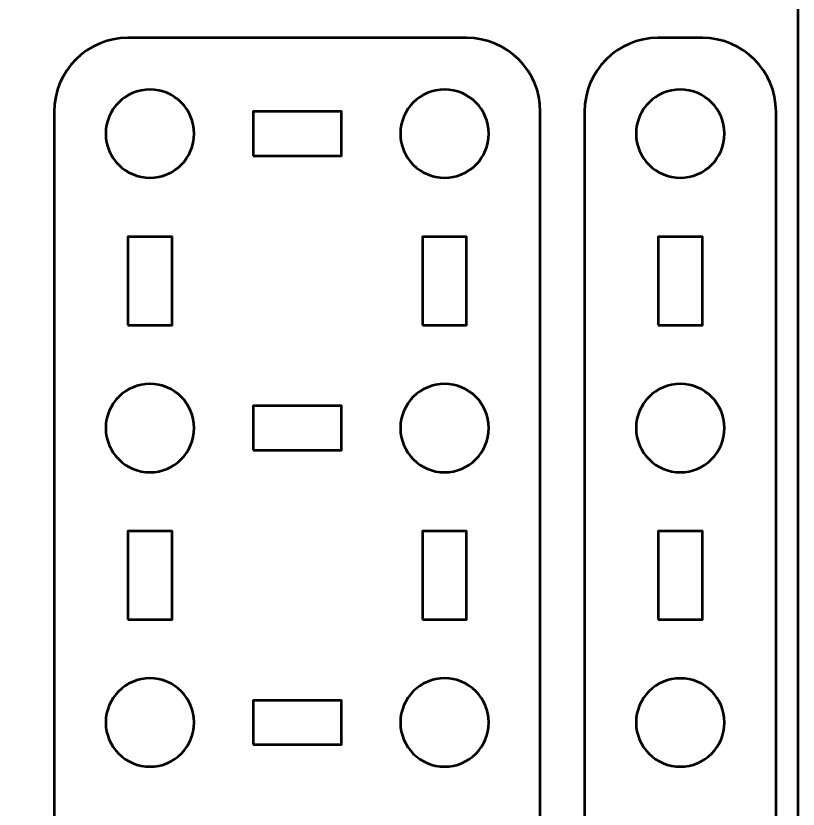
# Model space of a CAD drawing. Header units: centimetres. Extents: x -17.9 to -3.1, y -25.3 to -4.3.
# Drawn here: x -8.41 to -3.1, y -19.59 to -14.2 of the extents above; entities that cross this region are included whole.
import ezdxf

# ---------------------------------------------------------------- set-up
doc = ezdxf.new("R2010")
doc.units = ezdxf.units.CM
doc.header["$MEASUREMENT"] = 0
doc.layers.add('Layer 1', color=7, linetype='Continuous')

msp = doc.modelspace()

# ---------------------------------------------------------------- linework, layer by layer
at = {"layer": 'Layer 1', "color": 22, "lineweight": 53}
msp.add_open_spline([(-17.90003, -24.8499), (-17.90003, -24.8499), (-17.90003, -4.84994), (-17.90003, -4.84994), (-17.90003, -4.84994), (-17.90003, -4.57297), (-17.67694, -4.34998), (-17.39994, -4.34998), (-17.39994, -4.34998), (-17.39994, -4.34998), (-3.60007, -4.34998), (-3.60007, -4.34998), (-3.60007, -4.34998), (-3.32293, -4.34998), (-3.09997, -4.57297), (-3.09997, -4.84994), (-3.09997, -4.84994), (-3.09997, -4.84994), (-3.09997, -24.8499), (-3.09997, -24.8499), (-3.09997, -24.8499), (-3.09997, -25.1269), (-3.32293, -25.34999), (-3.60007, -25.34999), (-3.60007, -25.34999), (-3.60007, -25.34999), (-17.39994, -25.34999), (-17.39994, -25.34999), (-17.39994, -25.34999), (-17.67694, -25.34999), (-17.90003, -25.1269), (-17.90003, -24.8499)], degree=3, knots=[0, 0, 0, 0, 0.125, 0.125, 0.125, 0.125, 0.25, 0.25, 0.25, 0.25, 0.375, 0.375, 0.375, 0.375, 0.5, 0.5, 0.5, 0.5, 0.625, 0.625, 0.625, 0.625, 0.75, 0.75, 0.75, 0.75, 0.875, 0.875, 0.875, 0.875, 1, 1, 1, 1], dxfattribs=at)
at = {"layer": 'Layer 1', "color": 2, "lineweight": 53}
for points in [[(-8.15003, -23.14997), (-8.15003, -23.14997), (-8.15003, -14.85009), (-8.15003, -14.85009), (-8.15003, -14.85009), (-8.15003, -14.57309), (-7.92693, -14.34999), (-7.64993, -14.34999), (-7.64993, -14.34999), (-7.64993, -14.34999), (-5.35001, -14.34999), (-5.35001, -14.34999), (-5.35001, -14.34999), (-5.073, -14.34999), (-4.85005, -14.57309), (-4.85005, -14.85009), (-4.85005, -14.85009), (-4.85005, -14.85009), (-4.85005, -23.14997), (-4.85005, -23.14997), (-4.85005, -23.14997), (-4.85005, -23.42697), (-5.073, -23.65007), (-5.35001, -23.65007), (-5.35001, -23.65007), (-5.35001, -23.65007), (-7.64993, -23.65007), (-7.64993, -23.65007), (-7.64993, -23.65007), (-7.92693, -23.65007), (-8.15003, -23.42697), (-8.15003, -23.14997)], [(-4.54996, -23.14999), (-4.54996, -23.14999), (-4.54996, -14.85009), (-4.54996, -14.85009), (-4.54996, -14.85009), (-4.54996, -14.57309), (-4.32687, -14.34999), (-4.04987, -14.34999), (-4.04987, -14.34999), (-4.04987, -14.34999), (-3.74986, -14.34999), (-3.74986, -14.34999), (-3.74986, -14.34999), (-3.4729, -14.34999), (-3.24994, -14.57309), (-3.24994, -14.85009), (-3.24994, -14.85009), (-3.24994, -14.85009), (-3.24994, -23.14999), (-3.24994, -23.14999), (-3.24994, -23.14999), (-3.24994, -23.42699), (-3.4729, -23.65009), (-3.74986, -23.65009), (-3.74986, -23.65009), (-3.74986, -23.65009), (-4.04987, -23.65009), (-4.04987, -23.65009), (-4.04987, -23.65009), (-4.32687, -23.65009), (-4.54996, -23.42699), (-4.54996, -23.14999)]]:
    msp.add_open_spline(points, degree=3, knots=[0, 0, 0, 0, 0.125, 0.125, 0.125, 0.125, 0.25, 0.25, 0.25, 0.25, 0.375, 0.375, 0.375, 0.375, 0.5, 0.5, 0.5, 0.5, 0.625, 0.625, 0.625, 0.625, 0.75, 0.75, 0.75, 0.75, 0.875, 0.875, 0.875, 0.875, 1, 1, 1, 1], dxfattribs=at)
at = {"layer": 'Layer 1', "lineweight": 53}
for points in [[(-7.5, -14.70002), (-7.33423, -14.70002), (-7.2, -14.83439), (-7.2, -15.00002), (-7.2, -15.00002), (-7.2, -15.16579), (-7.33423, -15.30002), (-7.5, -15.30002), (-7.5, -15.30002), (-7.66566, -15.30002), (-7.8, -15.16579), (-7.8, -15.00002), (-7.8, -15.00002), (-7.8, -14.83439), (-7.66566, -14.70002), (-7.5, -14.70002)], [(-5.49994, -14.70002), (-5.33431, -14.70002), (-5.19993, -14.83439), (-5.19993, -15.00002), (-5.19993, -15.00002), (-5.19993, -15.16579), (-5.33431, -15.30002), (-5.49994, -15.30002), (-5.49994, -15.30002), (-5.66571, -15.30002), (-5.79994, -15.16579), (-5.79994, -15.00002), (-5.79994, -15.00002), (-5.79994, -14.83439), (-5.66571, -14.70002), (-5.49994, -14.70002)], [(-3.89994, -14.70002), (-3.73416, -14.70002), (-3.59993, -14.83439), (-3.59993, -15.00002), (-3.59993, -15.00002), (-3.59993, -15.16579), (-3.73416, -15.30002), (-3.89994, -15.30002), (-3.89994, -15.30002), (-4.0656, -15.30002), (-4.19994, -15.16579), (-4.19994, -15.00002), (-4.19994, -15.00002), (-4.19994, -14.83439), (-4.0656, -14.70002), (-3.89994, -14.70002)], [(-6.79998, -15.15009), (-6.79998, -15.15009), (-6.79998, -14.85009), (-6.79998, -14.85009), (-6.79998, -14.85009), (-6.79998, -14.85009), (-6.19999, -14.85009), (-6.19999, -14.85009), (-6.19999, -14.85009), (-6.19999, -14.85009), (-6.19999, -15.15009), (-6.19999, -15.15009), (-6.19999, -15.15009), (-6.19999, -15.15009), (-6.79998, -15.15009), (-6.79998, -15.15009)], [(-7.64993, -16.30003), (-7.64993, -16.30003), (-7.64993, -15.70003), (-7.64993, -15.70003), (-7.64993, -15.70003), (-7.64993, -15.70003), (-7.34993, -15.70003), (-7.34993, -15.70003), (-7.34993, -15.70003), (-7.34993, -15.70003), (-7.34993, -16.30003), (-7.34993, -16.30003), (-7.34993, -16.30003), (-7.34993, -16.30003), (-7.64993, -16.30003), (-7.64993, -16.30003)], [(-5.65001, -16.30003), (-5.65001, -16.30003), (-5.65001, -15.70003), (-5.65001, -15.70003), (-5.65001, -15.70003), (-5.65001, -15.70003), (-5.35001, -15.70003), (-5.35001, -15.70003), (-5.35001, -15.70003), (-5.35001, -15.70003), (-5.35001, -16.30003), (-5.35001, -16.30003), (-5.35001, -16.30003), (-5.35001, -16.30003), (-5.65001, -16.30003), (-5.65001, -16.30003)], [(-4.04987, -16.30004), (-4.04987, -16.30004), (-4.04987, -15.70004), (-4.04987, -15.70004), (-4.04987, -15.70004), (-4.04987, -15.70004), (-3.74986, -15.70004), (-3.74986, -15.70004), (-3.74986, -15.70004), (-3.74986, -15.70004), (-3.74986, -16.30004), (-3.74986, -16.30004), (-3.74986, -16.30004), (-3.74986, -16.30004), (-4.04987, -16.30004), (-4.04987, -16.30004)], [(-7.5, -16.70008), (-7.33423, -16.70008), (-7.2, -16.83432), (-7.2, -17.00009), (-7.2, -17.00009), (-7.2, -17.16575), (-7.33423, -17.30009), (-7.5, -17.30009), (-7.5, -17.30009), (-7.66566, -17.30009), (-7.8, -17.16575), (-7.8, -17.00009), (-7.8, -17.00009), (-7.8, -16.83432), (-7.66566, -16.70008), (-7.5, -16.70008)], [(-5.49994, -16.70008), (-5.33431, -16.70008), (-5.19993, -16.83432), (-5.19993, -17.00009), (-5.19993, -17.00009), (-5.19993, -17.16575), (-5.33431, -17.30009), (-5.49994, -17.30009), (-5.49994, -17.30009), (-5.66571, -17.30009), (-5.79994, -17.16575), (-5.79994, -17.00009), (-5.79994, -17.00009), (-5.79994, -16.83432), (-5.66571, -16.70008), (-5.49994, -16.70008)], [(-3.89994, -16.70009), (-3.73416, -16.70009), (-3.59993, -16.83433), (-3.59993, -17.0001), (-3.59993, -17.0001), (-3.59993, -17.16576), (-3.73416, -17.3001), (-3.89994, -17.3001), (-3.89994, -17.3001), (-4.0656, -17.3001), (-4.19994, -17.16576), (-4.19994, -17.0001), (-4.19994, -17.0001), (-4.19994, -16.83433), (-4.0656, -16.70009), (-3.89994, -16.70009)], [(-6.79998, -17.15002), (-6.79998, -17.15002), (-6.79998, -16.85001), (-6.79998, -16.85001), (-6.79998, -16.85001), (-6.79998, -16.85001), (-6.19999, -16.85001), (-6.19999, -16.85001), (-6.19999, -16.85001), (-6.19999, -16.85001), (-6.19999, -17.15002), (-6.19999, -17.15002), (-6.19999, -17.15002), (-6.19999, -17.15002), (-6.79998, -17.15002), (-6.79998, -17.15002)], [(-7.64993, -18.3), (-7.64993, -18.3), (-7.64993, -17.7), (-7.64993, -17.7), (-7.64993, -17.7), (-7.64993, -17.7), (-7.34993, -17.7), (-7.34993, -17.7), (-7.34993, -17.7), (-7.34993, -17.7), (-7.34993, -18.3), (-7.34993, -18.3), (-7.34993, -18.3), (-7.34993, -18.3), (-7.64993, -18.3), (-7.64993, -18.3)], [(-5.65001, -18.3), (-5.65001, -18.3), (-5.65001, -17.7), (-5.65001, -17.7), (-5.65001, -17.7), (-5.65001, -17.7), (-5.35001, -17.7), (-5.35001, -17.7), (-5.35001, -17.7), (-5.35001, -17.7), (-5.35001, -18.3), (-5.35001, -18.3), (-5.35001, -18.3), (-5.35001, -18.3), (-5.65001, -18.3), (-5.65001, -18.3)], [(-4.04987, -18.30001), (-4.04987, -18.30001), (-4.04987, -17.70001), (-4.04987, -17.70001), (-4.04987, -17.70001), (-4.04987, -17.70001), (-3.74986, -17.70001), (-3.74986, -17.70001), (-3.74986, -17.70001), (-3.74986, -17.70001), (-3.74986, -18.30001), (-3.74986, -18.30001), (-3.74986, -18.30001), (-3.74986, -18.30001), (-4.04987, -18.30001), (-4.04987, -18.30001)], [(-7.5, -18.70005), (-7.33423, -18.70005), (-7.2, -18.83438), (-7.2, -19.00004), (-7.2, -19.00004), (-7.2, -19.16567), (-7.33423, -19.30005), (-7.5, -19.30005), (-7.5, -19.30005), (-7.66566, -19.30005), (-7.8, -19.16567), (-7.8, -19.00004), (-7.8, -19.00004), (-7.8, -18.83438), (-7.66566, -18.70005), (-7.5, -18.70005)], [(-5.49994, -18.70005), (-5.33431, -18.70005), (-5.19993, -18.83438), (-5.19993, -19.00004), (-5.19993, -19.00004), (-5.19993, -19.16567), (-5.33431, -19.30005), (-5.49994, -19.30005), (-5.49994, -19.30005), (-5.66571, -19.30005), (-5.79994, -19.16567), (-5.79994, -19.00004), (-5.79994, -19.00004), (-5.79994, -18.83438), (-5.66571, -18.70005), (-5.49994, -18.70005)], [(-3.89994, -18.70006), (-3.73416, -18.70006), (-3.59993, -18.8344), (-3.59993, -19.00005), (-3.59993, -19.00005), (-3.59993, -19.16568), (-3.73416, -19.30006), (-3.89994, -19.30006), (-3.89994, -19.30006), (-4.0656, -19.30006), (-4.19994, -19.16568), (-4.19994, -19.00005), (-4.19994, -19.00005), (-4.19994, -18.8344), (-4.0656, -18.70006), (-3.89994, -18.70006)], [(-6.79998, -19.15012), (-6.79998, -19.15012), (-6.79998, -18.85011), (-6.79998, -18.85011), (-6.79998, -18.85011), (-6.79998, -18.85011), (-6.19999, -18.85011), (-6.19999, -18.85011), (-6.19999, -18.85011), (-6.19999, -18.85011), (-6.19999, -19.15012), (-6.19999, -19.15012), (-6.19999, -19.15012), (-6.19999, -19.15012), (-6.79998, -19.15012), (-6.79998, -19.15012)]]:
    msp.add_open_spline(points, degree=3, knots=[0, 0, 0, 0, 0.25, 0.25, 0.25, 0.25, 0.5, 0.5, 0.5, 0.5, 0.75, 0.75, 0.75, 0.75, 1, 1, 1, 1], dxfattribs=at)

doc.saveas('drawing.dxf')
